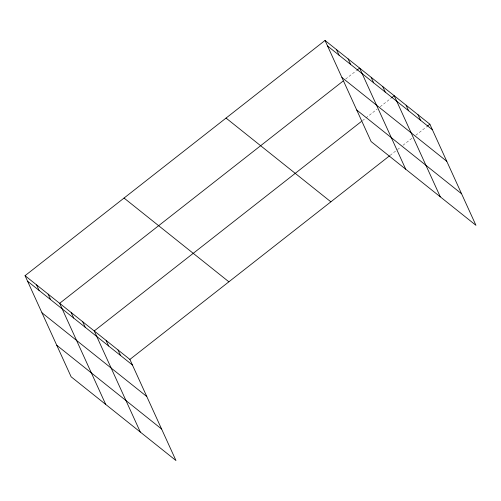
<?xml version="1.0" encoding="UTF-8"?>
<svg xmlns="http://www.w3.org/2000/svg" width="501" height="501" viewBox="0 0 501 501"><rect width="100%" height="100%" fill="white"/><g stroke="black" fill="none" stroke-linecap="round" stroke-linejoin="round"><path stroke-width="0.38" stroke-dasharray="2.5 1.88" d="M345.577 79.114L356.574 70.491M362.448 120.647L377.115 109.143M380.171 106.751L391.168 98.127M390.147 155.348L395.646 151.039M397.481 149.599L400.537 147.206M402.979 145.29L412.148 138.101M415.817 135.226L426.814 126.603"/><path stroke-width="0.75" d="M25.05 275.682L129.884 359.43L175.964 460.544L71.129 376.796L25.05 275.682L325.036 40.456L429.871 124.204L475.95 225.318L371.116 141.57L325.036 40.456M343.129 81.03L59.644 303.318L105.724 404.432M357.188 70.008L359.63 68.092L405.71 169.206M361.227 121.605L94.238 330.954L140.324 432.069M391.782 97.645L394.224 95.729L440.304 196.843M129.884 359.43L389.54 155.83M427.428 126.12L429.871 124.204M327.566 46.011L432.401 129.759M341.939 77.542L446.773 161.297M356.743 110.032L461.578 193.787M226.039 118.079L330.873 201.828M124.048 198.058L228.882 281.806M27.58 281.236L132.414 364.985M41.952 312.774L146.787 396.523M56.757 345.264L161.591 429.013M417.991 114.71L420.521 120.265M406.104 105.223L408.641 110.777M382.695 86.516L385.225 92.071M371.16 77.304L373.696 82.859M348.101 58.88L350.631 64.435M336.566 49.668L339.096 55.223M118.004 349.936L120.534 355.497M106.124 340.448L108.654 346.003M82.709 321.742L85.239 327.297M71.18 312.53L73.71 318.085M48.115 294.106L50.645 299.661M36.579 284.894L39.116 290.448"/></g></svg>
